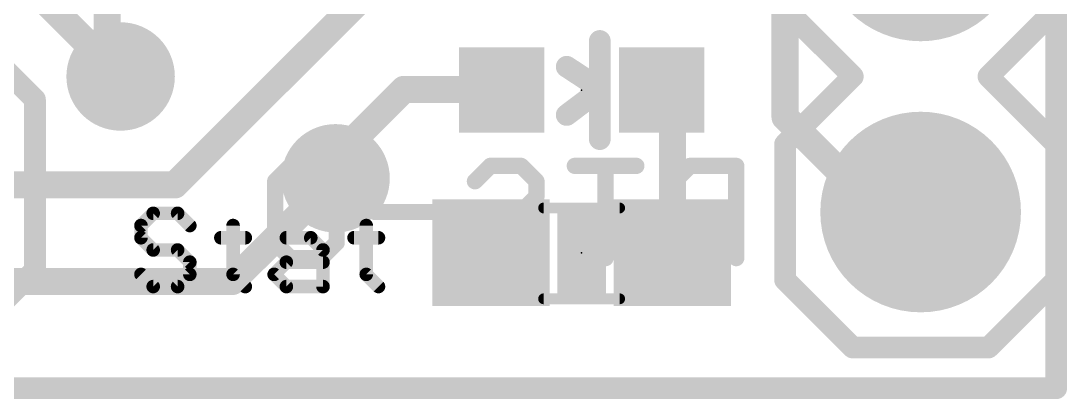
# Model space of a CAD drawing. Extents: x -0.1 to 42, y -11.4 to 16.1.
# Drawn here: x 32.21 to 42.01, y -0.1 to 3.44 of the extents above; entities that cross this region are included whole.
import ezdxf

# ---------------------------------------------------------------- set-up
doc = ezdxf.new("R2010")
doc.units = 0
for name, color, linetype in [('1', 12, 'CONTINUOUS'), ('16', 132, 'CONTINUOUS'), ('17', 110, 'CONTINUOUS'), ('18', 110, 'CONTINUOUS'), ('20', 53, 'CONTINUOUS'), ('21', 41, 'CONTINUOUS'), ('22', 40, 'CONTINUOUS'), ('23', 53, 'CONTINUOUS'), ('51', 53, 'CONTINUOUS')]:
    doc.layers.add(name, color=color, linetype=linetype)

# ---------------------------------------------------------------- blocks, each defined once
blk = doc.blocks.new('RECT')
blk.add_solid([(-0.5, -0.5), (0.5, -0.5), (-0.5, 0.5), (0.5, 0.5)])
blk = doc.blocks.new('ROUNDP')
at = {"const_width": 0.5}
blk.add_lwpolyline([(0, -0.25, 1), (0, 0.25, 1), (0, -0.25)], format="xyb", dxfattribs=at)
blk = doc.blocks.new('ROUNDV')
at = {"const_width": 0.5}
blk.add_lwpolyline([(0, -0.25, 1), (0, 0.25, 1), (0, -0.25)], format="xyb", dxfattribs=at)

msp = doc.modelspace()

# ---------------------------------------------------------------- linework, layer by layer
at = {"layer": '1'}
for points, const_width in [([(41.91, 0), (41.91, 16.002)], 0.2032), ([(39.37, 4.66), (39.37, 2.54)], 0.254), ([(33.02, 4.23), (33.02, 3.048)], 0.254), ([(33.655, 1.905), (35.56, 3.81)], 0.254), ([(33.02, 3.048), (33.147, 2.921)], 0.254), ([(35.8, 2.8), (35.16, 2.16)], 0.254), ([(36.709, 2.8), (35.8, 2.8)], 0.254), ([(36.715, 2.794), (36.709, 2.8)], 0.254), ([(38.215, 2.794), (38.315, 2.694)], 0.254), ([(38.315, 2.694), (38.315, 1.27)], 0.254), ([(39.37, 2.54), (40.259, 1.651)], 0.254), ([(35.16, 2.16), (35.16, 1.967)], 0.254), ([(31.245, 1.905), (33.655, 1.905)], 0.254), ([(40.259, 1.651), (40.64, 1.651)], 0.254), ([(6.731, 0), (41.91, 0)], 0.2032)]:
    msp.add_lwpolyline(points, dxfattribs=dict(at, const_width=const_width))
for points, const_width in [([(33.0649, 3.0929, 1), (32.9751, 3.0031)], 0.127), ([(32.9565, 3.048, 1), (33.0835, 3.048)], 0.127), ([(33.1021, 2.8761, 1), (33.1919, 2.9659)], 0.127), ([(35.8, 2.8635, 1), (35.8, 2.7365)], 0.127), ([(35.8449, 2.7551, 1), (35.7551, 2.8449)], 0.127), ([(36.7539, 2.8449, 1), (36.6641, 2.7551)], 0.127), ([(36.6701, 2.7491, 1), (36.7599, 2.8389)], 0.127), ([(36.709, 2.7365, 1), (36.709, 2.8635)], 0.127), ([(38.2599, 2.8389, 1), (38.1701, 2.7491)], 0.127), ([(38.3785, 2.694, 1), (38.2515, 2.694)], 0.127), ([(38.2701, 2.6491, 1), (38.3599, 2.7389)], 0.127), ([(39.4149, 2.5849, 1), (39.3251, 2.4951)], 0.127), ([(39.3065, 2.54, 1), (39.4335, 2.54)], 0.127), ([(35.2235, 2.16, 1), (35.0965, 2.16)], 0.127), ([(35.1151, 2.2049, 1), (35.2049, 2.1151)], 0.127), ([(33.6101, 1.9499, 1), (33.6999, 1.8601)], 0.127), ([(33.655, 1.8415, 1), (33.655, 1.9685)], 0.127), ([(35.0965, 1.967, 1), (35.2235, 1.967)], 0.127), ([(40.259, 1.7145, 1), (40.259, 1.5875)], 0.127), ([(40.64, 1.5875, 1), (40.64, 1.7145)], 0.127), ([(40.2141, 1.6061, 1), (40.3039, 1.6959)], 0.127), ([(38.2515, 1.27, 1), (38.3785, 1.27)], 0.127), ([(41.91, -0.0508, 1), (41.91, 0.0508)], 0.1016), ([(41.8592, 0, 1), (41.9608, 0)], 0.1016)]:
    msp.add_lwpolyline(points, format="xyb", dxfattribs=dict(at, const_width=const_width))
at = {"layer": '16'}
for points, const_width in [([(41.91, 0), (41.91, 16.002)], 0.2032), ([(25.908, 10.16), (33.147, 2.921)], 0.254), ([(35.16, 1.967), (34.193, 1)], 0.254), ([(34.193, 1), (26, 1)], 0.254), ([(6.731, 0), (41.91, 0)], 0.2032)]:
    msp.add_lwpolyline(points, dxfattribs=dict(at, const_width=const_width))
for points, const_width in [([(33.1021, 2.8761, 1), (33.1919, 2.9659)], 0.127), ([(35.2049, 1.9221, 1), (35.1151, 2.0119)], 0.127), ([(34.1481, 1.0449, 1), (34.2379, 0.9551)], 0.127), ([(34.193, 0.9365, 1), (34.193, 1.0635)], 0.127), ([(41.91, -0.0508, 1), (41.91, 0.0508)], 0.1016), ([(41.8592, 0, 1), (41.9608, 0)], 0.1016)]:
    msp.add_lwpolyline(points, format="xyb", dxfattribs=dict(at, const_width=const_width))
at = {"layer": '20', "const_width": 0.2032}
for points in [[(41.91, 0), (41.91, 16.002)], [(0, 0), (41.91, 0)]]:
    msp.add_lwpolyline(points, dxfattribs=at)
at = {"layer": '20', "const_width": 0.1016}
for points in [[(41.91, -0.0508, 1), (41.91, 0.0508)], [(41.8592, 0, 1), (41.9608, 0)]]:
    msp.add_lwpolyline(points, format="xyb", dxfattribs=at)
at = {"layer": '21'}
for points, const_width in [([(37.635, 3.254), (37.635, 2.794)], 0.2032), ([(32.345, 2.705), (31.945, 3.105)], 0.2032), ([(37.6196, 2.8194), (37.325, 3.0124)], 0.2032), ([(37.635, 2.794), (37.325, 2.5602)], 0.2032), ([(37.635, 2.334), (37.635, 2.794)], 0.2032), ([(32.345, 1.105), (32.345, 2.705)], 0.2032), ([(33.4519, 1.6389), (33.3375, 1.5245)], 0.127), ([(33.6807, 1.6389), (33.4519, 1.6389)], 0.127), ([(33.7951, 1.5245), (33.6807, 1.6389)], 0.127), ([(33.3375, 1.5245), (33.3375, 1.4101)], 0.127), ([(34.2003, 1.5245), (34.2003, 1.0669)], 0.127), ([(35.4477, 1.5245), (35.4477, 1.0669)], 0.127), ([(33.3375, 1.4101), (33.4519, 1.2957)], 0.127), ([(34.0859, 1.4101), (34.3147, 1.4101)], 0.127), ([(34.6993, 1.4101), (34.928, 1.4101)], 0.127), ([(34.928, 1.4101), (35.0425, 1.2957)], 0.127), ([(35.3333, 1.4101), (35.5621, 1.4101)], 0.127), ([(33.4519, 1.2957), (33.6807, 1.2957)], 0.127), ([(33.6807, 1.2957), (33.7951, 1.1813)], 0.127), ([(35.0425, 1.2957), (35.0425, 0.9525)], 0.127), ([(31.945, 0.705), (32.345, 1.105)], 0.2032), ([(33.7951, 1.1813), (33.7951, 1.0669)], 0.127), ([(34.5849, 1.0669), (34.6993, 1.1813)], 0.127), ([(34.6993, 1.1813), (35.0425, 1.1813)], 0.127), ([(33.4519, 0.9525), (33.3375, 1.0669)], 0.127), ([(33.7951, 1.0669), (33.6807, 0.9525)], 0.127), ([(34.2003, 1.0669), (34.3147, 0.9525)], 0.127), ([(34.6993, 0.9525), (34.5849, 1.0669)], 0.127), ([(35.4477, 1.0669), (35.5621, 0.9525)], 0.127), ([(33.6807, 0.9525), (33.4519, 0.9525)], 0.127), ([(35.0425, 0.9525), (34.6993, 0.9525)], 0.127)]:
    msp.add_lwpolyline(points, dxfattribs=dict(at, const_width=const_width))
for points, const_width in [([(37.6858, 3.254, 1), (37.5842, 3.254)], 0.1016), ([(37.3528, 3.0549, 1), (37.2972, 2.9699)], 0.1016), ([(37.6858, 2.794, 1), (37.5842, 2.794)], 0.1016), ([(37.5842, 2.794, 1), (37.6858, 2.794)], 0.1016), ([(37.5918, 2.7769, 1), (37.6474, 2.8619)], 0.1016), ([(37.6656, 2.7534, 1), (37.6044, 2.8346)], 0.1016), ([(32.3958, 2.705, 1), (32.2942, 2.705)], 0.1016), ([(32.3091, 2.6691, 1), (32.3809, 2.7409)], 0.1016), ([(37.2944, 2.6008, 1), (37.3556, 2.5196)], 0.1016), ([(37.5842, 2.334, 1), (37.6858, 2.334)], 0.1016), ([(33.4519, 1.6706, 1), (33.4519, 1.6071)], 0.0635), ([(33.4743, 1.6164, 1), (33.4294, 1.6613)], 0.0635), ([(33.7031, 1.6613, 1), (33.6582, 1.6164)], 0.0635), ([(33.6807, 1.6071, 1), (33.6807, 1.6706)], 0.0635), ([(33.3693, 1.5245, 1), (33.3057, 1.5245)], 0.0635), ([(33.315, 1.5469, 1), (33.36, 1.502)], 0.0635), ([(33.7726, 1.502, 1), (33.8175, 1.5469)], 0.0635), ([(34.2321, 1.5245, 1), (34.1686, 1.5245)], 0.0635), ([(35.4794, 1.5245, 1), (35.4159, 1.5245)], 0.0635), ([(33.36, 1.4325, 1), (33.315, 1.3876)], 0.0635), ([(34.0859, 1.4418, 1), (34.0859, 1.3783)], 0.0635), ([(34.3147, 1.3783, 1), (34.3147, 1.4418)], 0.0635), ([(34.6993, 1.4418, 1), (34.6993, 1.3783)], 0.0635), ([(34.9505, 1.4325, 1), (34.9056, 1.3876)], 0.0635), ([(34.928, 1.3783, 1), (34.928, 1.4418)], 0.0635), ([(35.3333, 1.4418, 1), (35.3333, 1.3783)], 0.0635), ([(35.5621, 1.3783, 1), (35.5621, 1.4418)], 0.0635), ([(33.3057, 1.4101, 1), (33.3693, 1.4101)], 0.0635), ([(33.4519, 1.3274, 1), (33.4519, 1.2639)], 0.0635), ([(33.4294, 1.2732, 1), (33.4743, 1.3181)], 0.0635), ([(33.7031, 1.3181, 1), (33.6582, 1.2732)], 0.0635), ([(33.6807, 1.2639, 1), (33.6807, 1.3274)], 0.0635), ([(35.0742, 1.2957, 1), (35.0107, 1.2957)], 0.0635), ([(35.02, 1.2732, 1), (35.0649, 1.3181)], 0.0635), ([(32.3809, 1.0691, 1), (32.3091, 1.1409)], 0.1016), ([(33.8268, 1.1813, 1), (33.7633, 1.1813)], 0.0635), ([(33.7726, 1.1588, 1), (33.8175, 1.2037)], 0.0635), ([(34.6993, 1.213, 1), (34.6993, 1.1495)], 0.0635), ([(34.7217, 1.1588, 1), (34.6768, 1.2037)], 0.0635), ([(35.0425, 1.1495, 1), (35.0425, 1.213)], 0.0635), ([(32.2942, 1.105, 1), (32.3958, 1.105)], 0.1016), ([(33.36, 1.0893, 1), (33.315, 1.0444)], 0.0635), ([(33.7633, 1.0669, 1), (33.8268, 1.0669)], 0.0635), ([(33.8175, 1.0444, 1), (33.7726, 1.0893)], 0.0635), ([(34.1686, 1.0669, 1), (34.2321, 1.0669)], 0.0635), ([(34.2228, 1.0893, 1), (34.1779, 1.0444)], 0.0635), ([(34.6073, 1.0893, 1), (34.5624, 1.0444)], 0.0635), ([(34.5624, 1.0893, 1), (34.6073, 1.0444)], 0.0635), ([(35.4159, 1.0669, 1), (35.4794, 1.0669)], 0.0635), ([(35.4701, 1.0893, 1), (35.4252, 1.0444)], 0.0635), ([(33.4519, 0.9843, 1), (33.4519, 0.9207)], 0.0635), ([(33.4294, 0.93, 1), (33.4743, 0.975)], 0.0635), ([(33.6582, 0.975, 1), (33.7031, 0.93)], 0.0635), ([(33.6807, 0.9207, 1), (33.6807, 0.9843)], 0.0635), ([(34.2923, 0.93, 1), (34.3372, 0.975)], 0.0635), ([(34.6993, 0.9843, 1), (34.6993, 0.9207)], 0.0635), ([(34.6768, 0.93, 1), (34.7217, 0.975)], 0.0635), ([(35.0107, 0.9525, 1), (35.0742, 0.9525)], 0.0635), ([(35.0425, 0.9207, 1), (35.0425, 0.9843)], 0.0635), ([(35.5396, 0.93, 1), (35.5845, 0.975)], 0.0635)]:
    msp.add_lwpolyline(points, format="xyb", dxfattribs=dict(at, const_width=const_width))
at = {"layer": '22'}
for points, const_width in [([(39.37, 3.556), (40.005, 2.921)], 0.2032), ([(41.275, 2.921), (41.91, 3.556)], 0.2032), ([(40.005, 2.921), (39.37, 2.286)], 0.2032), ([(41.91, 2.286), (41.275, 2.921)], 0.2032), ([(39.37, 2.286), (39.37, 1.016)], 0.2032), ([(41.91, 1.016), (41.91, 2.286)], 0.2032), ([(34.5945, 1.9395), (34.7386, 2.0835)], 0.1524), ([(34.7386, 2.0835), (35.0267, 2.0835)], 0.1524), ([(35.0267, 2.0835), (35.1707, 1.9395)], 0.1524), ([(36.4655, 1.9395), (36.6096, 2.0835)], 0.1524), ([(36.6096, 2.0835), (36.8977, 2.0835)], 0.1524), ([(36.8977, 2.0835), (37.0418, 1.9395)], 0.1524), ([(37.9773, 2.0835), (37.4011, 2.0835)], 0.1524), ([(37.6892, 1.2192), (37.6892, 2.0835)], 0.1524), ([(38.4806, 2.0835), (38.3366, 1.9395)], 0.1524), ([(38.9128, 2.0835), (38.4806, 2.0835)], 0.1524), ([(38.9128, 1.2192), (38.9128, 2.0835)], 0.1524), ([(34.5945, 1.3633), (34.5945, 1.9395)], 0.1524), ([(35.1707, 1.9395), (35.1707, 1.3633)], 0.1524), ([(37.0418, 1.9395), (37.0418, 1.7954)], 0.1524), ([(38.3366, 1.9395), (38.3366, 1.6514)], 0.1524), ([(37.0418, 1.7954), (36.8977, 1.6514)], 0.1524), ([(36.1062, 1.6514), (35.53, 1.6514)], 0.1524), ([(36.6096, 1.6514), (36.4655, 1.5073)], 0.1524), ([(36.8977, 1.6514), (36.6096, 1.6514)], 0.1524), ([(38.3366, 1.6514), (38.4806, 1.5073)], 0.1524), ([(36.4655, 1.5073), (36.4655, 1.3633)], 0.1524), ([(38.6247, 1.5073), (38.3366, 1.2192)], 0.1524), ([(38.4806, 1.5073), (38.9128, 1.5073)], 0.1524), ([(34.7386, 1.2192), (34.5945, 1.3633)], 0.1524), ([(35.1707, 1.3633), (35.0267, 1.2192)], 0.1524), ([(36.4655, 1.3633), (36.6096, 1.2192)], 0.1524), ([(36.8977, 1.2192), (37.0418, 1.3633)], 0.1524), ([(35.0267, 1.2192), (34.7386, 1.2192)], 0.1524), ([(36.6096, 1.2192), (36.8977, 1.2192)], 0.1524), ([(39.37, 1.016), (40.005, 0.381)], 0.2032), ([(41.275, 0.381), (41.91, 1.016)], 0.2032), ([(40.005, 0.381), (41.275, 0.381)], 0.2032)]:
    msp.add_lwpolyline(points, dxfattribs=dict(at, const_width=const_width))
for points, const_width in [([(40.0409, 2.8851, 1), (39.9691, 2.9569)], 0.1016), ([(39.9691, 2.8851, 1), (40.0409, 2.9569)], 0.1016), ([(41.3109, 2.9569, 1), (41.2391, 2.8851)], 0.1016), ([(41.2391, 2.9569, 1), (41.3109, 2.8851)], 0.1016), ([(39.4208, 2.286, 1), (39.3192, 2.286)], 0.1016), ([(39.3341, 2.3219, 1), (39.4059, 2.2501)], 0.1016), ([(41.9608, 2.286, 1), (41.8592, 2.286)], 0.1016), ([(41.8741, 2.2501, 1), (41.9459, 2.3219)], 0.1016), ([(34.7386, 2.1216, 1), (34.7386, 2.0454)], 0.0762), ([(34.7655, 2.0566, 1), (34.7116, 2.1105)], 0.0762), ([(35.0536, 2.1105, 1), (34.9997, 2.0566)], 0.0762), ([(35.0267, 2.0454, 1), (35.0267, 2.1216)], 0.0762), ([(36.6096, 2.1216, 1), (36.6096, 2.0454)], 0.0762), ([(36.6365, 2.0566, 1), (36.5827, 2.1105)], 0.0762), ([(36.9246, 2.1105, 1), (36.8708, 2.0566)], 0.0762), ([(36.8977, 2.0454, 1), (36.8977, 2.1216)], 0.0762), ([(37.4011, 2.1216, 1), (37.4011, 2.0454)], 0.0762), ([(37.7273, 2.0835, 1), (37.6511, 2.0835)], 0.0762), ([(37.9773, 2.0454, 1), (37.9773, 2.1216)], 0.0762), ([(38.4806, 2.1216, 1), (38.4806, 2.0454)], 0.0762), ([(38.5076, 2.0566, 1), (38.4537, 2.1105)], 0.0762), ([(38.9509, 2.0835, 1), (38.8747, 2.0835)], 0.0762), ([(38.9128, 2.0454, 1), (38.9128, 2.1216)], 0.0762), ([(34.6326, 1.9395, 1), (34.5564, 1.9395)], 0.0762), ([(34.5676, 1.9664, 1), (34.6214, 1.9125)], 0.0762), ([(35.2088, 1.9395, 1), (35.1326, 1.9395)], 0.0762), ([(35.1438, 1.9125, 1), (35.1977, 1.9664)], 0.0762), ([(36.4386, 1.9664, 1), (36.4925, 1.9125)], 0.0762), ([(37.0799, 1.9395, 1), (37.0037, 1.9395)], 0.0762), ([(37.0148, 1.9125, 1), (37.0687, 1.9664)], 0.0762), ([(38.3096, 1.9664, 1), (38.3635, 1.9125)], 0.0762), ([(38.3747, 1.9395, 1), (38.2985, 1.9395)], 0.0762), ([(37.0687, 1.7685, 1), (37.0148, 1.8224)], 0.0762), ([(37.0037, 1.7954, 1), (37.0799, 1.7954)], 0.0762), ([(35.53, 1.6895, 1), (35.53, 1.6133)], 0.0762), ([(36.1062, 1.6133, 1), (36.1062, 1.6895)], 0.0762), ([(36.6096, 1.6895, 1), (36.6096, 1.6133)], 0.0762), ([(36.6365, 1.6244, 1), (36.5827, 1.6783)], 0.0762), ([(36.8708, 1.6783, 1), (36.9246, 1.6244)], 0.0762), ([(36.8977, 1.6133, 1), (36.8977, 1.6895)], 0.0762), ([(38.3635, 1.6783, 1), (38.3096, 1.6244)], 0.0762), ([(38.2985, 1.6514, 1), (38.3747, 1.6514)], 0.0762), ([(36.5036, 1.5073, 1), (36.4274, 1.5073)], 0.0762), ([(36.4386, 1.5343, 1), (36.4925, 1.4804)], 0.0762), ([(38.4806, 1.5454, 1), (38.4806, 1.4692)], 0.0762), ([(38.4537, 1.4804, 1), (38.5076, 1.5343)], 0.0762), ([(38.6516, 1.4804, 1), (38.5977, 1.5343)], 0.0762), ([(38.9128, 1.4692, 1), (38.9128, 1.5454)], 0.0762), ([(34.6214, 1.3902, 1), (34.5676, 1.3363)], 0.0762), ([(34.5564, 1.3633, 1), (34.6326, 1.3633)], 0.0762), ([(35.1326, 1.3633, 1), (35.2088, 1.3633)], 0.0762), ([(35.1977, 1.3363, 1), (35.1438, 1.3902)], 0.0762), ([(36.4925, 1.3902, 1), (36.4386, 1.3363)], 0.0762), ([(36.4274, 1.3633, 1), (36.5036, 1.3633)], 0.0762), ([(37.0687, 1.3363, 1), (37.0148, 1.3902)], 0.0762), ([(34.7386, 1.2573, 1), (34.7386, 1.1811)], 0.0762), ([(34.7116, 1.1923, 1), (34.7655, 1.2461)], 0.0762), ([(34.9997, 1.2461, 1), (35.0536, 1.1923)], 0.0762), ([(35.0267, 1.1811, 1), (35.0267, 1.2573)], 0.0762), ([(36.6096, 1.2573, 1), (36.6096, 1.1811)], 0.0762), ([(36.5827, 1.1923, 1), (36.6365, 1.2461)], 0.0762), ([(36.8708, 1.2461, 1), (36.9246, 1.1923)], 0.0762), ([(36.8977, 1.1811, 1), (36.8977, 1.2573)], 0.0762), ([(38.3096, 1.2461, 1), (38.3635, 1.1923)], 0.0762), ([(37.6511, 1.2192, 1), (37.7273, 1.2192)], 0.0762), ([(38.8747, 1.2192, 1), (38.9509, 1.2192)], 0.0762), ([(39.4059, 1.0519, 1), (39.3341, 0.9801)], 0.1016), ([(41.9459, 0.9801, 1), (41.8741, 1.0519)], 0.1016), ([(39.3192, 1.016, 1), (39.4208, 1.016)], 0.1016), ([(41.8592, 1.016, 1), (41.9608, 1.016)], 0.1016), ([(40.005, 0.4318, 1), (40.005, 0.3302)], 0.1016), ([(39.9691, 0.3451, 1), (40.0409, 0.4169)], 0.1016), ([(41.2391, 0.4169, 1), (41.3109, 0.3451)], 0.1016), ([(41.275, 0.3302, 1), (41.275, 0.4318)], 0.1016)]:
    msp.add_lwpolyline(points, format="xyb", dxfattribs=dict(at, const_width=const_width))
at = {"layer": '23'}
for p in [(37.465, 2.794), (37.465, 1.27)]:
    msp.add_point(p, dxfattribs=at)
at = {"layer": '51', "const_width": 0.1016}
for points in [[(37.821, 1.689), (37.109, 1.689)], [(37.821, 0.838), (37.109, 0.838)]]:
    msp.add_lwpolyline(points, dxfattribs=at)
at = {"layer": '51', "const_width": 0.0508}
for points in [[(37.109, 1.7144, 1), (37.109, 1.6636)], [(37.821, 1.6636, 1), (37.821, 1.7144)], [(37.109, 0.8634, 1), (37.109, 0.8126)], [(37.821, 0.8126, 1), (37.821, 0.8634)]]:
    msp.add_lwpolyline(points, format="xyb", dxfattribs=at)

# ---------------------------------------------------------------- block references
at = {"layer": '1', "xscale": 0.8, "yscale": 0.8, "rotation": 270}
for p in [(36.715, 2.794), (38.215, 2.794)]:
    msp.add_blockref('RECT', p, dxfattribs=at)
at = {"layer": '1', "xscale": 1.1, "rotation": 180}
for p in [(36.615, 1.27), (38.315, 1.27)]:
    msp.add_blockref('RECT', p, dxfattribs=at)
at = {"layer": '17', "xscale": 1.8796, "yscale": 1.8796, "rotation": 180}
for p in [(40.64, 4.191), (40.64, 4.191), (40.64, 1.651), (40.64, 1.651)]:
    msp.add_blockref('ROUNDP', p, dxfattribs=at)
at = {"layer": '18', "xscale": 1.016, "yscale": 1.016}
for p in [(33.147, 2.921), (33.147, 2.921), (35.16, 1.967), (35.16, 1.967)]:
    msp.add_blockref('ROUNDV', p, dxfattribs=at)
at = {"layer": '21', "xscale": 0.4572, "yscale": 0.762, "rotation": 180}
msp.add_blockref('RECT', (37.465, 1.27), dxfattribs=at)
at = {"layer": '51', "xscale": 0.5001, "yscale": 0.95, "rotation": 180}
for p in [(36.8848, 1.2649), (38.0532, 1.2649)]:
    msp.add_blockref('RECT', p, dxfattribs=at)

doc.saveas('drawing.dxf')
